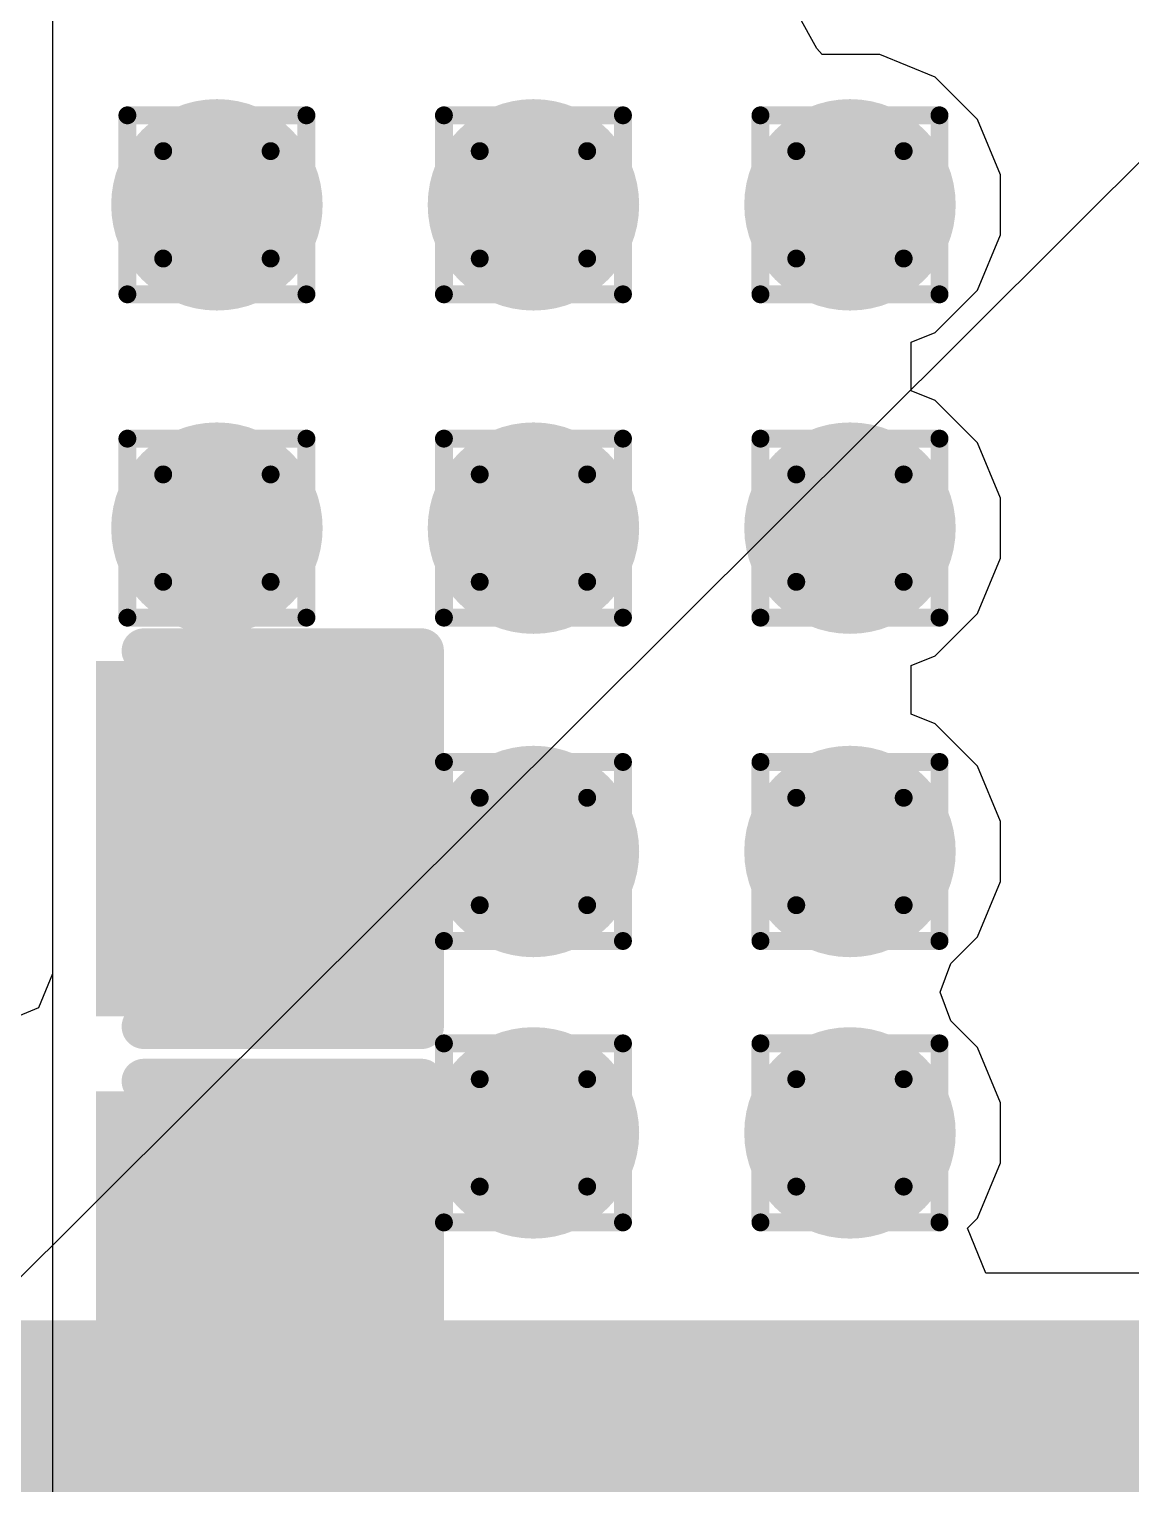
# Model space of a CAD drawing. Header units: inches. Extents: x -22 to 5433, y -13 to 5447.
# Drawn here: x -6.763 to -3.636, y 25.678 to 29.807 of the extents above; entities that cross this region are included whole.
import ezdxf

# ---------------------------------------------------------------- set-up
doc = ezdxf.new("R2010")
doc.units = ezdxf.units.IN
for name, color, linetype in [('Bottom Layer', 5, 'Continuous'), ('Bottom Solder', 6, 'Continuous'), ('Drill Drawing', 1, 'Continuous'), ('Ground', 16, 'Continuous'), ('Power', 76, 'Continuous'), ('Top Layer', 1, 'Continuous'), ('Top Overlay', 2, 'Continuous'), ('Top Paste', 8, 'Continuous'), ('Top Solder', 216, 'Continuous'), ('Via Holes', 16, 'Continuous')]:
    doc.layers.add(name, color=color, linetype=linetype)

msp = doc.modelspace()

# ---------------------------------------------------------------- hatches: boundary and pattern name
at = {"layer": 'Bottom Layer'}
h = msp.add_hatch(color=5, dxfattribs=at)
edge = h.paths.add_edge_path()
edge.add_arc((-6.2297, 29.3082), 0.3, 0, 360)
h = msp.add_hatch(color=5, dxfattribs=at)
edge = h.paths.add_edge_path()
edge.add_arc((-5.3316, 29.3082), 0.3, 0, 360)
h = msp.add_hatch(color=5, dxfattribs=at)
edge = h.paths.add_edge_path()
edge.add_arc((-4.4335, 29.3082), 0.3, 0, 360)
h = msp.add_hatch(color=5, dxfattribs=at)
edge = h.paths.add_edge_path()
edge.add_arc((-6.2297, 28.3907), 0.3, 0, 360)
h = msp.add_hatch(color=5, dxfattribs=at)
edge = h.paths.add_edge_path()
edge.add_arc((-5.3316, 28.3907), 0.3, 0, 360)
h = msp.add_hatch(color=5, dxfattribs=at)
edge = h.paths.add_edge_path()
edge.add_arc((-4.4335, 28.3907), 0.3, 0, 360)
h = msp.add_hatch(color=5, dxfattribs=at)
edge = h.paths.add_edge_path()
edge.add_arc((-5.3316, 27.4731), 0.3, 0, 360)
h = msp.add_hatch(color=5, dxfattribs=at)
edge = h.paths.add_edge_path()
edge.add_arc((-4.4335, 27.4731), 0.3, 0, 360)
h = msp.add_hatch(color=5, dxfattribs=at)
edge = h.paths.add_edge_path()
edge.add_arc((-5.3316, 26.6745), 0.3, 0, 360)
h = msp.add_hatch(color=5, dxfattribs=at)
edge = h.paths.add_edge_path()
edge.add_arc((-4.4335, 26.6745), 0.3, 0, 360)
at = {"layer": 'Ground'}
h = msp.add_hatch(color=16, dxfattribs=at)
edge = h.paths.add_edge_path()
edge.add_arc((-6.2297, 29.3082), 0.3, 0, 360)
h = msp.add_hatch(color=16, dxfattribs=at)
edge = h.paths.add_edge_path()
edge.add_arc((-5.3316, 29.3082), 0.3, 0, 360)
h = msp.add_hatch(color=16, dxfattribs=at)
edge = h.paths.add_edge_path()
edge.add_arc((-4.4335, 29.3082), 0.3, 0, 360)
h = msp.add_hatch(color=16, dxfattribs=at)
edge = h.paths.add_edge_path()
edge.add_arc((-6.2297, 28.3907), 0.3, 0, 360)
h = msp.add_hatch(color=16, dxfattribs=at)
edge = h.paths.add_edge_path()
edge.add_arc((-5.3316, 28.3907), 0.3, 0, 360)
h = msp.add_hatch(color=16, dxfattribs=at)
edge = h.paths.add_edge_path()
edge.add_arc((-4.4335, 28.3907), 0.3, 0, 360)
h = msp.add_hatch(color=16, dxfattribs=at)
edge = h.paths.add_edge_path()
edge.add_arc((-5.3316, 27.4731), 0.3, 0, 360)
h = msp.add_hatch(color=16, dxfattribs=at)
edge = h.paths.add_edge_path()
edge.add_arc((-4.4335, 27.4731), 0.3, 0, 360)
h = msp.add_hatch(color=16, dxfattribs=at)
edge = h.paths.add_edge_path()
edge.add_arc((-5.3316, 26.6745), 0.3, 0, 360)
h = msp.add_hatch(color=16, dxfattribs=at)
edge = h.paths.add_edge_path()
edge.add_arc((-4.4335, 26.6745), 0.3, 0, 360)
at = {"layer": 'Power'}
h = msp.add_hatch(color=76, dxfattribs=at)
edge = h.paths.add_edge_path()
edge.add_arc((-6.2297, 29.3082), 0.3, 0, 360)
h = msp.add_hatch(color=76, dxfattribs=at)
edge = h.paths.add_edge_path()
edge.add_arc((-5.3316, 29.3082), 0.3, 0, 360)
h = msp.add_hatch(color=76, dxfattribs=at)
edge = h.paths.add_edge_path()
edge.add_arc((-4.4335, 29.3082), 0.3, 0, 360)
h = msp.add_hatch(color=76, dxfattribs=at)
edge = h.paths.add_edge_path()
edge.add_arc((-6.2297, 28.3907), 0.3, 0, 360)
h = msp.add_hatch(color=76, dxfattribs=at)
edge = h.paths.add_edge_path()
edge.add_arc((-5.3316, 28.3907), 0.3, 0, 360)
h = msp.add_hatch(color=76, dxfattribs=at)
edge = h.paths.add_edge_path()
edge.add_arc((-4.4335, 28.3907), 0.3, 0, 360)
h = msp.add_hatch(color=76, dxfattribs=at)
edge = h.paths.add_edge_path()
edge.add_arc((-5.3316, 27.4731), 0.3, 0, 360)
h = msp.add_hatch(color=76, dxfattribs=at)
edge = h.paths.add_edge_path()
edge.add_arc((-4.4335, 27.4731), 0.3, 0, 360)
h = msp.add_hatch(color=76, dxfattribs=at)
edge = h.paths.add_edge_path()
edge.add_arc((-5.3316, 26.6745), 0.3, 0, 360)
h = msp.add_hatch(color=76, dxfattribs=at)
edge = h.paths.add_edge_path()
edge.add_arc((-4.4335, 26.6745), 0.3, 0, 360)
at = {"layer": 'Top Layer'}
h = msp.add_hatch(color=1, dxfattribs=at)
edge = h.paths.add_edge_path()
edge.add_arc((-6.2297, 29.3082), 0.3, 0, 360)
h = msp.add_hatch(color=1, dxfattribs=at)
edge = h.paths.add_edge_path()
edge.add_arc((-5.3316, 29.3082), 0.3, 0, 360)
h = msp.add_hatch(color=1, dxfattribs=at)
edge = h.paths.add_edge_path()
edge.add_arc((-4.4335, 29.3082), 0.3, 0, 360)
h = msp.add_hatch(color=1, dxfattribs=at)
edge = h.paths.add_edge_path()
edge.add_arc((-6.2297, 28.3907), 0.3, 0, 360)
h = msp.add_hatch(color=1, dxfattribs=at)
edge = h.paths.add_edge_path()
edge.add_arc((-5.3316, 28.3907), 0.3, 0, 360)
h = msp.add_hatch(color=1, dxfattribs=at)
edge = h.paths.add_edge_path()
edge.add_arc((-4.4335, 28.3907), 0.3, 0, 360)
for points in [[(-6.5127, 27.0649), (-6.5127, 27.9539), (-5.7507, 27.9539), (-5.7507, 27.0649)], [(-6.5127, 25.8435), (-6.5127, 26.7325), (-5.7507, 26.7325), (-5.7507, 25.8435)]]:
    msp.add_hatch(color=1, dxfattribs=at).paths.add_polyline_path(points)
h = msp.add_hatch(color=1, dxfattribs=at)
edge = h.paths.add_edge_path()
edge.add_arc((-5.3316, 27.4731), 0.3, 0, 360)
h = msp.add_hatch(color=1, dxfattribs=at)
edge = h.paths.add_edge_path()
edge.add_arc((-4.4335, 27.4731), 0.3, 0, 360)
h = msp.add_hatch(color=1, dxfattribs=at)
edge = h.paths.add_edge_path()
edge.add_arc((-5.3316, 26.6745), 0.3, 0, 360)
h = msp.add_hatch(color=1, dxfattribs=at)
edge = h.paths.add_edge_path()
edge.add_arc((-4.4335, 26.6745), 0.3, 0, 360)
at = {"layer": 'Top Paste'}
for points in [[(-6.5127, 27.0649), (-6.5127, 27.9539), (-5.7507, 27.9539), (-5.7507, 27.0649)], [(-6.5127, 25.8435), (-6.5127, 26.7325), (-5.7507, 26.7325), (-5.7507, 25.8435)]]:
    msp.add_hatch(color=8, dxfattribs=at).paths.add_polyline_path(points)
at = {"layer": 'Top Solder'}
for points in [[(-6.5727, 27.0049), (-6.5727, 28.0139), (-5.6907, 28.0139), (-5.6907, 27.0049)], [(-6.5727, 25.7835), (-6.5727, 26.7925), (-5.6907, 26.7925), (-5.6907, 25.7835)]]:
    msp.add_hatch(color=216, dxfattribs=at).paths.add_polyline_path(points)
at = {"layer": 'Via Holes'}
h = msp.add_hatch(color=7, dxfattribs=at)
edge = h.paths.add_edge_path()
edge.add_arc((-6.2297, 29.3082), 0.15, 0, 360)
h = msp.add_hatch(color=7, dxfattribs=at)
edge = h.paths.add_edge_path()
edge.add_arc((-5.3316, 29.3082), 0.15, 0, 360)
h = msp.add_hatch(color=7, dxfattribs=at)
edge = h.paths.add_edge_path()
edge.add_arc((-4.4335, 29.3082), 0.15, 0, 360)
h = msp.add_hatch(color=7, dxfattribs=at)
edge = h.paths.add_edge_path()
edge.add_arc((-6.2297, 28.3907), 0.15, 0, 360)
h = msp.add_hatch(color=7, dxfattribs=at)
edge = h.paths.add_edge_path()
edge.add_arc((-5.3316, 28.3907), 0.15, 0, 360)
h = msp.add_hatch(color=7, dxfattribs=at)
edge = h.paths.add_edge_path()
edge.add_arc((-4.4335, 28.3907), 0.15, 0, 360)
h = msp.add_hatch(color=7, dxfattribs=at)
edge = h.paths.add_edge_path()
edge.add_arc((-5.3316, 27.4731), 0.15, 0, 360)
h = msp.add_hatch(color=7, dxfattribs=at)
edge = h.paths.add_edge_path()
edge.add_arc((-4.4335, 27.4731), 0.15, 0, 360)
h = msp.add_hatch(color=7, dxfattribs=at)
edge = h.paths.add_edge_path()
edge.add_arc((-5.3316, 26.6745), 0.15, 0, 360)
h = msp.add_hatch(color=7, dxfattribs=at)
edge = h.paths.add_edge_path()
edge.add_arc((-4.4335, 26.6745), 0.15, 0, 360)

# ---------------------------------------------------------------- linework, layer by layer
at = {"layer": 'Bottom Layer'}
for p, q in [((-6.6951, 27.1272), (-6.6951, 34.2885)), ((-6.7354, 27.03), (-6.6951, 27.1272)), ((-6.8326, 26.9897), (-6.7354, 27.03))]:
    msp.add_line(p, q, dxfattribs=at)
at = {"layer": 'Bottom Solder'}
msp.add_line((-17.861, 15.2294), (5432.8521, 5447.4931), dxfattribs=at)
at = {"layer": 'Drill Drawing'}
for points in [[(-6.4837, 29.5622, 0.0508, 0.0508, 0), (-5.9757, 29.5622, 0.0508, 0.0508, 0)], [(-6.4837, 29.0542, 0.0508, 0.0508, 0), (-6.4837, 29.5622, 0.0508, 0.0508, 0)], [(-5.9757, 29.0542, 0.0508, 0.0508, 0), (-5.9757, 29.5622, 0.0508, 0.0508, 0)], [(-5.5856, 29.5622, 0.0508, 0.0508, 0), (-5.0776, 29.5622, 0.0508, 0.0508, 0)], [(-5.5856, 29.0542, 0.0508, 0.0508, 0), (-5.5856, 29.5622, 0.0508, 0.0508, 0)], [(-5.0776, 29.0542, 0.0508, 0.0508, 0), (-5.0776, 29.5622, 0.0508, 0.0508, 0)], [(-4.6875, 29.5622, 0.0508, 0.0508, 0), (-4.1795, 29.5622, 0.0508, 0.0508, 0)], [(-4.6875, 29.0542, 0.0508, 0.0508, 0), (-4.6875, 29.5622, 0.0508, 0.0508, 0)], [(-4.1795, 29.0542, 0.0508, 0.0508, 0), (-4.1795, 29.5622, 0.0508, 0.0508, 0)], [(-6.3821, 29.4606, 0.0508, 0.0508, 0), (-6.0773, 29.4606, 0.0508, 0.0508, 0)], [(-6.3821, 29.1558, 0.0508, 0.0508, 0), (-6.3821, 29.4606, 0.0508, 0.0508, 0)], [(-6.0773, 29.1558, 0.0508, 0.0508, 0), (-6.0773, 29.4606, 0.0508, 0.0508, 0)], [(-5.484, 29.4606, 0.0508, 0.0508, 0), (-5.1792, 29.4606, 0.0508, 0.0508, 0)], [(-5.484, 29.1558, 0.0508, 0.0508, 0), (-5.484, 29.4606, 0.0508, 0.0508, 0)], [(-5.1792, 29.1558, 0.0508, 0.0508, 0), (-5.1792, 29.4606, 0.0508, 0.0508, 0)], [(-4.5859, 29.4606, 0.0508, 0.0508, 0), (-4.2811, 29.4606, 0.0508, 0.0508, 0)], [(-4.5859, 29.1558, 0.0508, 0.0508, 0), (-4.5859, 29.4606, 0.0508, 0.0508, 0)], [(-4.2811, 29.1558, 0.0508, 0.0508, 0), (-4.2811, 29.4606, 0.0508, 0.0508, 0)], [(-6.3821, 29.1558, 0.0508, 0.0508, 0), (-6.0773, 29.1558, 0.0508, 0.0508, 0)], [(-5.484, 29.1558, 0.0508, 0.0508, 0), (-5.1792, 29.1558, 0.0508, 0.0508, 0)], [(-4.5859, 29.1558, 0.0508, 0.0508, 0), (-4.2811, 29.1558, 0.0508, 0.0508, 0)], [(-6.4837, 29.0542, 0.0508, 0.0508, 0), (-5.9757, 29.0542, 0.0508, 0.0508, 0)], [(-5.5856, 29.0542, 0.0508, 0.0508, 0), (-5.0776, 29.0542, 0.0508, 0.0508, 0)], [(-4.6875, 29.0542, 0.0508, 0.0508, 0), (-4.1795, 29.0542, 0.0508, 0.0508, 0)], [(-6.4837, 28.6447, 0.0508, 0.0508, 0), (-5.9757, 28.6447, 0.0508, 0.0508, 0)], [(-6.4837, 28.1367, 0.0508, 0.0508, 0), (-6.4837, 28.6447, 0.0508, 0.0508, 0)], [(-5.9757, 28.1367, 0.0508, 0.0508, 0), (-5.9757, 28.6447, 0.0508, 0.0508, 0)], [(-5.5856, 28.6447, 0.0508, 0.0508, 0), (-5.0776, 28.6447, 0.0508, 0.0508, 0)], [(-5.5856, 28.1367, 0.0508, 0.0508, 0), (-5.5856, 28.6447, 0.0508, 0.0508, 0)], [(-5.0776, 28.1367, 0.0508, 0.0508, 0), (-5.0776, 28.6447, 0.0508, 0.0508, 0)], [(-4.6875, 28.6447, 0.0508, 0.0508, 0), (-4.1795, 28.6447, 0.0508, 0.0508, 0)], [(-4.6875, 28.1367, 0.0508, 0.0508, 0), (-4.6875, 28.6447, 0.0508, 0.0508, 0)], [(-4.1795, 28.1367, 0.0508, 0.0508, 0), (-4.1795, 28.6447, 0.0508, 0.0508, 0)], [(-6.3821, 28.5431, 0.0508, 0.0508, 0), (-6.0773, 28.5431, 0.0508, 0.0508, 0)], [(-6.3821, 28.2383, 0.0508, 0.0508, 0), (-6.3821, 28.5431, 0.0508, 0.0508, 0)], [(-6.0773, 28.2383, 0.0508, 0.0508, 0), (-6.0773, 28.5431, 0.0508, 0.0508, 0)], [(-5.484, 28.5431, 0.0508, 0.0508, 0), (-5.1792, 28.5431, 0.0508, 0.0508, 0)], [(-5.484, 28.2383, 0.0508, 0.0508, 0), (-5.484, 28.5431, 0.0508, 0.0508, 0)], [(-5.1792, 28.2383, 0.0508, 0.0508, 0), (-5.1792, 28.5431, 0.0508, 0.0508, 0)], [(-4.5859, 28.5431, 0.0508, 0.0508, 0), (-4.2811, 28.5431, 0.0508, 0.0508, 0)], [(-4.5859, 28.2383, 0.0508, 0.0508, 0), (-4.5859, 28.5431, 0.0508, 0.0508, 0)], [(-4.2811, 28.2383, 0.0508, 0.0508, 0), (-4.2811, 28.5431, 0.0508, 0.0508, 0)], [(-6.3821, 28.2383, 0.0508, 0.0508, 0), (-6.0773, 28.2383, 0.0508, 0.0508, 0)], [(-5.484, 28.2383, 0.0508, 0.0508, 0), (-5.1792, 28.2383, 0.0508, 0.0508, 0)], [(-4.5859, 28.2383, 0.0508, 0.0508, 0), (-4.2811, 28.2383, 0.0508, 0.0508, 0)], [(-6.4837, 28.1367, 0.0508, 0.0508, 0), (-5.9757, 28.1367, 0.0508, 0.0508, 0)], [(-5.5856, 28.1367, 0.0508, 0.0508, 0), (-5.0776, 28.1367, 0.0508, 0.0508, 0)], [(-4.6875, 28.1367, 0.0508, 0.0508, 0), (-4.1795, 28.1367, 0.0508, 0.0508, 0)], [(-5.5856, 27.7271, 0.0508, 0.0508, 0), (-5.0776, 27.7271, 0.0508, 0.0508, 0)], [(-5.5856, 27.2191, 0.0508, 0.0508, 0), (-5.5856, 27.7271, 0.0508, 0.0508, 0)], [(-5.0776, 27.2191, 0.0508, 0.0508, 0), (-5.0776, 27.7271, 0.0508, 0.0508, 0)], [(-4.6875, 27.7271, 0.0508, 0.0508, 0), (-4.1795, 27.7271, 0.0508, 0.0508, 0)], [(-4.6875, 27.2191, 0.0508, 0.0508, 0), (-4.6875, 27.7271, 0.0508, 0.0508, 0)], [(-4.1795, 27.2191, 0.0508, 0.0508, 0), (-4.1795, 27.7271, 0.0508, 0.0508, 0)], [(-5.484, 27.6255, 0.0508, 0.0508, 0), (-5.1792, 27.6255, 0.0508, 0.0508, 0)], [(-5.484, 27.3207, 0.0508, 0.0508, 0), (-5.484, 27.6255, 0.0508, 0.0508, 0)], [(-5.1792, 27.3207, 0.0508, 0.0508, 0), (-5.1792, 27.6255, 0.0508, 0.0508, 0)], [(-4.5859, 27.6255, 0.0508, 0.0508, 0), (-4.2811, 27.6255, 0.0508, 0.0508, 0)], [(-4.5859, 27.3207, 0.0508, 0.0508, 0), (-4.5859, 27.6255, 0.0508, 0.0508, 0)], [(-4.2811, 27.3207, 0.0508, 0.0508, 0), (-4.2811, 27.6255, 0.0508, 0.0508, 0)], [(-5.484, 27.3207, 0.0508, 0.0508, 0), (-5.1792, 27.3207, 0.0508, 0.0508, 0)], [(-4.5859, 27.3207, 0.0508, 0.0508, 0), (-4.2811, 27.3207, 0.0508, 0.0508, 0)], [(-5.5856, 27.2191, 0.0508, 0.0508, 0), (-5.0776, 27.2191, 0.0508, 0.0508, 0)], [(-4.6875, 27.2191, 0.0508, 0.0508, 0), (-4.1795, 27.2191, 0.0508, 0.0508, 0)], [(-5.5856, 26.9285, 0.0508, 0.0508, 0), (-5.0776, 26.9285, 0.0508, 0.0508, 0)], [(-5.5856, 26.4205, 0.0508, 0.0508, 0), (-5.5856, 26.9285, 0.0508, 0.0508, 0)], [(-5.0776, 26.4205, 0.0508, 0.0508, 0), (-5.0776, 26.9285, 0.0508, 0.0508, 0)], [(-4.6875, 26.9285, 0.0508, 0.0508, 0), (-4.1795, 26.9285, 0.0508, 0.0508, 0)], [(-4.6875, 26.4205, 0.0508, 0.0508, 0), (-4.6875, 26.9285, 0.0508, 0.0508, 0)], [(-4.1795, 26.4205, 0.0508, 0.0508, 0), (-4.1795, 26.9285, 0.0508, 0.0508, 0)], [(-5.484, 26.8269, 0.0508, 0.0508, 0), (-5.1792, 26.8269, 0.0508, 0.0508, 0)], [(-5.484, 26.5221, 0.0508, 0.0508, 0), (-5.484, 26.8269, 0.0508, 0.0508, 0)], [(-5.1792, 26.5221, 0.0508, 0.0508, 0), (-5.1792, 26.8269, 0.0508, 0.0508, 0)], [(-4.5859, 26.8269, 0.0508, 0.0508, 0), (-4.2811, 26.8269, 0.0508, 0.0508, 0)], [(-4.5859, 26.5221, 0.0508, 0.0508, 0), (-4.5859, 26.8269, 0.0508, 0.0508, 0)], [(-4.2811, 26.5221, 0.0508, 0.0508, 0), (-4.2811, 26.8269, 0.0508, 0.0508, 0)], [(-5.484, 26.5221, 0.0508, 0.0508, 0), (-5.1792, 26.5221, 0.0508, 0.0508, 0)], [(-4.5859, 26.5221, 0.0508, 0.0508, 0), (-4.2811, 26.5221, 0.0508, 0.0508, 0)], [(-5.5856, 26.4205, 0.0508, 0.0508, 0), (-5.0776, 26.4205, 0.0508, 0.0508, 0)], [(-4.6875, 26.4205, 0.0508, 0.0508, 0), (-4.1795, 26.4205, 0.0508, 0.0508, 0)]]:
    msp.add_lwpolyline(points, format="xyseb", dxfattribs=at)
for points in [[(-6.4964, 29.5622, 0.0254, 0.0254, 1), (-6.471, 29.5622, 0.0254, 0.0254, 1)], [(-6.4964, 29.5622, 0.0254, 0.0254, 1), (-6.471, 29.5622, 0.0254, 0.0254, 1)], [(-5.9884, 29.5622, 0.0254, 0.0254, 1), (-5.963, 29.5622, 0.0254, 0.0254, 1)], [(-5.9884, 29.5622, 0.0254, 0.0254, 1), (-5.963, 29.5622, 0.0254, 0.0254, 1)], [(-5.5983, 29.5622, 0.0254, 0.0254, 1), (-5.5729, 29.5622, 0.0254, 0.0254, 1)], [(-5.5983, 29.5622, 0.0254, 0.0254, 1), (-5.5729, 29.5622, 0.0254, 0.0254, 1)], [(-5.0903, 29.5622, 0.0254, 0.0254, 1), (-5.0649, 29.5622, 0.0254, 0.0254, 1)], [(-5.0903, 29.5622, 0.0254, 0.0254, 1), (-5.0649, 29.5622, 0.0254, 0.0254, 1)], [(-4.7002, 29.5622, 0.0254, 0.0254, 1), (-4.6748, 29.5622, 0.0254, 0.0254, 1)], [(-4.7002, 29.5622, 0.0254, 0.0254, 1), (-4.6748, 29.5622, 0.0254, 0.0254, 1)], [(-4.1922, 29.5622, 0.0254, 0.0254, 1), (-4.1668, 29.5622, 0.0254, 0.0254, 1)], [(-4.1922, 29.5622, 0.0254, 0.0254, 1), (-4.1668, 29.5622, 0.0254, 0.0254, 1)], [(-6.3948, 29.4606, 0.0254, 0.0254, 1), (-6.3694, 29.4606, 0.0254, 0.0254, 1)], [(-6.3948, 29.4606, 0.0254, 0.0254, 1), (-6.3694, 29.4606, 0.0254, 0.0254, 1)], [(-6.09, 29.4606, 0.0254, 0.0254, 1), (-6.0646, 29.4606, 0.0254, 0.0254, 1)], [(-6.09, 29.4606, 0.0254, 0.0254, 1), (-6.0646, 29.4606, 0.0254, 0.0254, 1)], [(-5.4967, 29.4606, 0.0254, 0.0254, 1), (-5.4713, 29.4606, 0.0254, 0.0254, 1)], [(-5.4967, 29.4606, 0.0254, 0.0254, 1), (-5.4713, 29.4606, 0.0254, 0.0254, 1)], [(-5.1919, 29.4606, 0.0254, 0.0254, 1), (-5.1665, 29.4606, 0.0254, 0.0254, 1)], [(-5.1919, 29.4606, 0.0254, 0.0254, 1), (-5.1665, 29.4606, 0.0254, 0.0254, 1)], [(-4.5986, 29.4606, 0.0254, 0.0254, 1), (-4.5732, 29.4606, 0.0254, 0.0254, 1)], [(-4.5986, 29.4606, 0.0254, 0.0254, 1), (-4.5732, 29.4606, 0.0254, 0.0254, 1)], [(-4.2938, 29.4606, 0.0254, 0.0254, 1), (-4.2684, 29.4606, 0.0254, 0.0254, 1)], [(-4.2938, 29.4606, 0.0254, 0.0254, 1), (-4.2684, 29.4606, 0.0254, 0.0254, 1)], [(-6.3948, 29.1558, 0.0254, 0.0254, 1), (-6.3694, 29.1558, 0.0254, 0.0254, 1)], [(-6.3948, 29.1558, 0.0254, 0.0254, 1), (-6.3694, 29.1558, 0.0254, 0.0254, 1)], [(-6.09, 29.1558, 0.0254, 0.0254, 1), (-6.0646, 29.1558, 0.0254, 0.0254, 1)], [(-6.09, 29.1558, 0.0254, 0.0254, 1), (-6.0646, 29.1558, 0.0254, 0.0254, 1)], [(-5.4967, 29.1558, 0.0254, 0.0254, 1), (-5.4713, 29.1558, 0.0254, 0.0254, 1)], [(-5.4967, 29.1558, 0.0254, 0.0254, 1), (-5.4713, 29.1558, 0.0254, 0.0254, 1)], [(-5.1919, 29.1558, 0.0254, 0.0254, 1), (-5.1665, 29.1558, 0.0254, 0.0254, 1)], [(-5.1919, 29.1558, 0.0254, 0.0254, 1), (-5.1665, 29.1558, 0.0254, 0.0254, 1)], [(-4.5986, 29.1558, 0.0254, 0.0254, 1), (-4.5732, 29.1558, 0.0254, 0.0254, 1)], [(-4.5986, 29.1558, 0.0254, 0.0254, 1), (-4.5732, 29.1558, 0.0254, 0.0254, 1)], [(-4.2938, 29.1558, 0.0254, 0.0254, 1), (-4.2684, 29.1558, 0.0254, 0.0254, 1)], [(-4.2938, 29.1558, 0.0254, 0.0254, 1), (-4.2684, 29.1558, 0.0254, 0.0254, 1)], [(-6.4964, 29.0542, 0.0254, 0.0254, 1), (-6.471, 29.0542, 0.0254, 0.0254, 1)], [(-6.4964, 29.0542, 0.0254, 0.0254, 1), (-6.471, 29.0542, 0.0254, 0.0254, 1)], [(-5.9884, 29.0542, 0.0254, 0.0254, 1), (-5.963, 29.0542, 0.0254, 0.0254, 1)], [(-5.9884, 29.0542, 0.0254, 0.0254, 1), (-5.963, 29.0542, 0.0254, 0.0254, 1)], [(-5.5983, 29.0542, 0.0254, 0.0254, 1), (-5.5729, 29.0542, 0.0254, 0.0254, 1)], [(-5.5983, 29.0542, 0.0254, 0.0254, 1), (-5.5729, 29.0542, 0.0254, 0.0254, 1)], [(-5.0903, 29.0542, 0.0254, 0.0254, 1), (-5.0649, 29.0542, 0.0254, 0.0254, 1)], [(-5.0903, 29.0542, 0.0254, 0.0254, 1), (-5.0649, 29.0542, 0.0254, 0.0254, 1)], [(-4.7002, 29.0542, 0.0254, 0.0254, 1), (-4.6748, 29.0542, 0.0254, 0.0254, 1)], [(-4.7002, 29.0542, 0.0254, 0.0254, 1), (-4.6748, 29.0542, 0.0254, 0.0254, 1)], [(-4.1922, 29.0542, 0.0254, 0.0254, 1), (-4.1668, 29.0542, 0.0254, 0.0254, 1)], [(-4.1922, 29.0542, 0.0254, 0.0254, 1), (-4.1668, 29.0542, 0.0254, 0.0254, 1)], [(-6.4964, 28.6447, 0.0254, 0.0254, 1), (-6.471, 28.6447, 0.0254, 0.0254, 1)], [(-6.4964, 28.6447, 0.0254, 0.0254, 1), (-6.471, 28.6447, 0.0254, 0.0254, 1)], [(-5.9884, 28.6447, 0.0254, 0.0254, 1), (-5.963, 28.6447, 0.0254, 0.0254, 1)], [(-5.9884, 28.6447, 0.0254, 0.0254, 1), (-5.963, 28.6447, 0.0254, 0.0254, 1)], [(-5.5983, 28.6447, 0.0254, 0.0254, 1), (-5.5729, 28.6447, 0.0254, 0.0254, 1)], [(-5.5983, 28.6447, 0.0254, 0.0254, 1), (-5.5729, 28.6447, 0.0254, 0.0254, 1)], [(-5.0903, 28.6447, 0.0254, 0.0254, 1), (-5.0649, 28.6447, 0.0254, 0.0254, 1)], [(-5.0903, 28.6447, 0.0254, 0.0254, 1), (-5.0649, 28.6447, 0.0254, 0.0254, 1)], [(-4.7002, 28.6447, 0.0254, 0.0254, 1), (-4.6748, 28.6447, 0.0254, 0.0254, 1)], [(-4.7002, 28.6447, 0.0254, 0.0254, 1), (-4.6748, 28.6447, 0.0254, 0.0254, 1)], [(-4.1922, 28.6447, 0.0254, 0.0254, 1), (-4.1668, 28.6447, 0.0254, 0.0254, 1)], [(-4.1922, 28.6447, 0.0254, 0.0254, 1), (-4.1668, 28.6447, 0.0254, 0.0254, 1)], [(-6.3948, 28.5431, 0.0254, 0.0254, 1), (-6.3694, 28.5431, 0.0254, 0.0254, 1)], [(-6.3948, 28.5431, 0.0254, 0.0254, 1), (-6.3694, 28.5431, 0.0254, 0.0254, 1)], [(-6.09, 28.5431, 0.0254, 0.0254, 1), (-6.0646, 28.5431, 0.0254, 0.0254, 1)], [(-6.09, 28.5431, 0.0254, 0.0254, 1), (-6.0646, 28.5431, 0.0254, 0.0254, 1)], [(-5.4967, 28.5431, 0.0254, 0.0254, 1), (-5.4713, 28.5431, 0.0254, 0.0254, 1)], [(-5.4967, 28.5431, 0.0254, 0.0254, 1), (-5.4713, 28.5431, 0.0254, 0.0254, 1)], [(-5.1919, 28.5431, 0.0254, 0.0254, 1), (-5.1665, 28.5431, 0.0254, 0.0254, 1)], [(-5.1919, 28.5431, 0.0254, 0.0254, 1), (-5.1665, 28.5431, 0.0254, 0.0254, 1)], [(-4.5986, 28.5431, 0.0254, 0.0254, 1), (-4.5732, 28.5431, 0.0254, 0.0254, 1)], [(-4.5986, 28.5431, 0.0254, 0.0254, 1), (-4.5732, 28.5431, 0.0254, 0.0254, 1)], [(-4.2938, 28.5431, 0.0254, 0.0254, 1), (-4.2684, 28.5431, 0.0254, 0.0254, 1)], [(-4.2938, 28.5431, 0.0254, 0.0254, 1), (-4.2684, 28.5431, 0.0254, 0.0254, 1)], [(-6.3948, 28.2383, 0.0254, 0.0254, 1), (-6.3694, 28.2383, 0.0254, 0.0254, 1)], [(-6.3948, 28.2383, 0.0254, 0.0254, 1), (-6.3694, 28.2383, 0.0254, 0.0254, 1)], [(-6.09, 28.2383, 0.0254, 0.0254, 1), (-6.0646, 28.2383, 0.0254, 0.0254, 1)], [(-6.09, 28.2383, 0.0254, 0.0254, 1), (-6.0646, 28.2383, 0.0254, 0.0254, 1)], [(-5.4967, 28.2383, 0.0254, 0.0254, 1), (-5.4713, 28.2383, 0.0254, 0.0254, 1)], [(-5.4967, 28.2383, 0.0254, 0.0254, 1), (-5.4713, 28.2383, 0.0254, 0.0254, 1)], [(-5.1919, 28.2383, 0.0254, 0.0254, 1), (-5.1665, 28.2383, 0.0254, 0.0254, 1)], [(-5.1919, 28.2383, 0.0254, 0.0254, 1), (-5.1665, 28.2383, 0.0254, 0.0254, 1)], [(-4.5986, 28.2383, 0.0254, 0.0254, 1), (-4.5732, 28.2383, 0.0254, 0.0254, 1)], [(-4.5986, 28.2383, 0.0254, 0.0254, 1), (-4.5732, 28.2383, 0.0254, 0.0254, 1)], [(-4.2938, 28.2383, 0.0254, 0.0254, 1), (-4.2684, 28.2383, 0.0254, 0.0254, 1)], [(-4.2938, 28.2383, 0.0254, 0.0254, 1), (-4.2684, 28.2383, 0.0254, 0.0254, 1)], [(-6.4964, 28.1367, 0.0254, 0.0254, 1), (-6.471, 28.1367, 0.0254, 0.0254, 1)], [(-6.4964, 28.1367, 0.0254, 0.0254, 1), (-6.471, 28.1367, 0.0254, 0.0254, 1)], [(-5.9884, 28.1367, 0.0254, 0.0254, 1), (-5.963, 28.1367, 0.0254, 0.0254, 1)], [(-5.9884, 28.1367, 0.0254, 0.0254, 1), (-5.963, 28.1367, 0.0254, 0.0254, 1)], [(-5.5983, 28.1367, 0.0254, 0.0254, 1), (-5.5729, 28.1367, 0.0254, 0.0254, 1)], [(-5.5983, 28.1367, 0.0254, 0.0254, 1), (-5.5729, 28.1367, 0.0254, 0.0254, 1)], [(-5.0903, 28.1367, 0.0254, 0.0254, 1), (-5.0649, 28.1367, 0.0254, 0.0254, 1)], [(-5.0903, 28.1367, 0.0254, 0.0254, 1), (-5.0649, 28.1367, 0.0254, 0.0254, 1)], [(-4.7002, 28.1367, 0.0254, 0.0254, 1), (-4.6748, 28.1367, 0.0254, 0.0254, 1)], [(-4.7002, 28.1367, 0.0254, 0.0254, 1), (-4.6748, 28.1367, 0.0254, 0.0254, 1)], [(-4.1922, 28.1367, 0.0254, 0.0254, 1), (-4.1668, 28.1367, 0.0254, 0.0254, 1)], [(-4.1922, 28.1367, 0.0254, 0.0254, 1), (-4.1668, 28.1367, 0.0254, 0.0254, 1)], [(-5.5983, 27.7271, 0.0254, 0.0254, 1), (-5.5729, 27.7271, 0.0254, 0.0254, 1)], [(-5.5983, 27.7271, 0.0254, 0.0254, 1), (-5.5729, 27.7271, 0.0254, 0.0254, 1)], [(-5.0903, 27.7271, 0.0254, 0.0254, 1), (-5.0649, 27.7271, 0.0254, 0.0254, 1)], [(-5.0903, 27.7271, 0.0254, 0.0254, 1), (-5.0649, 27.7271, 0.0254, 0.0254, 1)], [(-4.7002, 27.7271, 0.0254, 0.0254, 1), (-4.6748, 27.7271, 0.0254, 0.0254, 1)], [(-4.7002, 27.7271, 0.0254, 0.0254, 1), (-4.6748, 27.7271, 0.0254, 0.0254, 1)], [(-4.1922, 27.7271, 0.0254, 0.0254, 1), (-4.1668, 27.7271, 0.0254, 0.0254, 1)], [(-4.1922, 27.7271, 0.0254, 0.0254, 1), (-4.1668, 27.7271, 0.0254, 0.0254, 1)], [(-5.4967, 27.6255, 0.0254, 0.0254, 1), (-5.4713, 27.6255, 0.0254, 0.0254, 1)], [(-5.4967, 27.6255, 0.0254, 0.0254, 1), (-5.4713, 27.6255, 0.0254, 0.0254, 1)], [(-5.1919, 27.6255, 0.0254, 0.0254, 1), (-5.1665, 27.6255, 0.0254, 0.0254, 1)], [(-5.1919, 27.6255, 0.0254, 0.0254, 1), (-5.1665, 27.6255, 0.0254, 0.0254, 1)], [(-4.5986, 27.6255, 0.0254, 0.0254, 1), (-4.5732, 27.6255, 0.0254, 0.0254, 1)], [(-4.5986, 27.6255, 0.0254, 0.0254, 1), (-4.5732, 27.6255, 0.0254, 0.0254, 1)], [(-4.2938, 27.6255, 0.0254, 0.0254, 1), (-4.2684, 27.6255, 0.0254, 0.0254, 1)], [(-4.2938, 27.6255, 0.0254, 0.0254, 1), (-4.2684, 27.6255, 0.0254, 0.0254, 1)], [(-5.4967, 27.3207, 0.0254, 0.0254, 1), (-5.4713, 27.3207, 0.0254, 0.0254, 1)], [(-5.4967, 27.3207, 0.0254, 0.0254, 1), (-5.4713, 27.3207, 0.0254, 0.0254, 1)], [(-5.1919, 27.3207, 0.0254, 0.0254, 1), (-5.1665, 27.3207, 0.0254, 0.0254, 1)], [(-5.1919, 27.3207, 0.0254, 0.0254, 1), (-5.1665, 27.3207, 0.0254, 0.0254, 1)], [(-4.5986, 27.3207, 0.0254, 0.0254, 1), (-4.5732, 27.3207, 0.0254, 0.0254, 1)], [(-4.5986, 27.3207, 0.0254, 0.0254, 1), (-4.5732, 27.3207, 0.0254, 0.0254, 1)], [(-4.2938, 27.3207, 0.0254, 0.0254, 1), (-4.2684, 27.3207, 0.0254, 0.0254, 1)], [(-4.2938, 27.3207, 0.0254, 0.0254, 1), (-4.2684, 27.3207, 0.0254, 0.0254, 1)], [(-5.5983, 27.2191, 0.0254, 0.0254, 1), (-5.5729, 27.2191, 0.0254, 0.0254, 1)], [(-5.5983, 27.2191, 0.0254, 0.0254, 1), (-5.5729, 27.2191, 0.0254, 0.0254, 1)], [(-5.0903, 27.2191, 0.0254, 0.0254, 1), (-5.0649, 27.2191, 0.0254, 0.0254, 1)], [(-5.0903, 27.2191, 0.0254, 0.0254, 1), (-5.0649, 27.2191, 0.0254, 0.0254, 1)], [(-4.7002, 27.2191, 0.0254, 0.0254, 1), (-4.6748, 27.2191, 0.0254, 0.0254, 1)], [(-4.7002, 27.2191, 0.0254, 0.0254, 1), (-4.6748, 27.2191, 0.0254, 0.0254, 1)], [(-4.1922, 27.2191, 0.0254, 0.0254, 1), (-4.1668, 27.2191, 0.0254, 0.0254, 1)], [(-4.1922, 27.2191, 0.0254, 0.0254, 1), (-4.1668, 27.2191, 0.0254, 0.0254, 1)], [(-5.5983, 26.9285, 0.0254, 0.0254, 1), (-5.5729, 26.9285, 0.0254, 0.0254, 1)], [(-5.5983, 26.9285, 0.0254, 0.0254, 1), (-5.5729, 26.9285, 0.0254, 0.0254, 1)], [(-5.0903, 26.9285, 0.0254, 0.0254, 1), (-5.0649, 26.9285, 0.0254, 0.0254, 1)], [(-5.0903, 26.9285, 0.0254, 0.0254, 1), (-5.0649, 26.9285, 0.0254, 0.0254, 1)], [(-4.7002, 26.9285, 0.0254, 0.0254, 1), (-4.6748, 26.9285, 0.0254, 0.0254, 1)], [(-4.7002, 26.9285, 0.0254, 0.0254, 1), (-4.6748, 26.9285, 0.0254, 0.0254, 1)], [(-4.1922, 26.9285, 0.0254, 0.0254, 1), (-4.1668, 26.9285, 0.0254, 0.0254, 1)], [(-4.1922, 26.9285, 0.0254, 0.0254, 1), (-4.1668, 26.9285, 0.0254, 0.0254, 1)], [(-5.4967, 26.8269, 0.0254, 0.0254, 1), (-5.4713, 26.8269, 0.0254, 0.0254, 1)], [(-5.4967, 26.8269, 0.0254, 0.0254, 1), (-5.4713, 26.8269, 0.0254, 0.0254, 1)], [(-5.1919, 26.8269, 0.0254, 0.0254, 1), (-5.1665, 26.8269, 0.0254, 0.0254, 1)], [(-5.1919, 26.8269, 0.0254, 0.0254, 1), (-5.1665, 26.8269, 0.0254, 0.0254, 1)], [(-4.5986, 26.8269, 0.0254, 0.0254, 1), (-4.5732, 26.8269, 0.0254, 0.0254, 1)], [(-4.5986, 26.8269, 0.0254, 0.0254, 1), (-4.5732, 26.8269, 0.0254, 0.0254, 1)], [(-4.2938, 26.8269, 0.0254, 0.0254, 1), (-4.2684, 26.8269, 0.0254, 0.0254, 1)], [(-4.2938, 26.8269, 0.0254, 0.0254, 1), (-4.2684, 26.8269, 0.0254, 0.0254, 1)], [(-5.4967, 26.5221, 0.0254, 0.0254, 1), (-5.4713, 26.5221, 0.0254, 0.0254, 1)], [(-5.4967, 26.5221, 0.0254, 0.0254, 1), (-5.4713, 26.5221, 0.0254, 0.0254, 1)], [(-5.1919, 26.5221, 0.0254, 0.0254, 1), (-5.1665, 26.5221, 0.0254, 0.0254, 1)], [(-5.1919, 26.5221, 0.0254, 0.0254, 1), (-5.1665, 26.5221, 0.0254, 0.0254, 1)], [(-4.5986, 26.5221, 0.0254, 0.0254, 1), (-4.5732, 26.5221, 0.0254, 0.0254, 1)], [(-4.5986, 26.5221, 0.0254, 0.0254, 1), (-4.5732, 26.5221, 0.0254, 0.0254, 1)], [(-4.2938, 26.5221, 0.0254, 0.0254, 1), (-4.2684, 26.5221, 0.0254, 0.0254, 1)], [(-4.2938, 26.5221, 0.0254, 0.0254, 1), (-4.2684, 26.5221, 0.0254, 0.0254, 1)], [(-5.5983, 26.4205, 0.0254, 0.0254, 1), (-5.5729, 26.4205, 0.0254, 0.0254, 1)], [(-5.5983, 26.4205, 0.0254, 0.0254, 1), (-5.5729, 26.4205, 0.0254, 0.0254, 1)], [(-5.0903, 26.4205, 0.0254, 0.0254, 1), (-5.0649, 26.4205, 0.0254, 0.0254, 1)], [(-5.0903, 26.4205, 0.0254, 0.0254, 1), (-5.0649, 26.4205, 0.0254, 0.0254, 1)], [(-4.7002, 26.4205, 0.0254, 0.0254, 1), (-4.6748, 26.4205, 0.0254, 0.0254, 1)], [(-4.7002, 26.4205, 0.0254, 0.0254, 1), (-4.6748, 26.4205, 0.0254, 0.0254, 1)], [(-4.1922, 26.4205, 0.0254, 0.0254, 1), (-4.1668, 26.4205, 0.0254, 0.0254, 1)], [(-4.1922, 26.4205, 0.0254, 0.0254, 1), (-4.1668, 26.4205, 0.0254, 0.0254, 1)]]:
    msp.add_lwpolyline(points, format="xyseb", close=True, dxfattribs=at)
at = {"layer": 'Power'}
for p, q in [((-4.5277, 29.752), (-4.5801, 29.8472)), ((-4.5124, 29.7352), (-4.5277, 29.752)), ((-4.3486, 29.7352), (-4.5124, 29.7352)), ((-4.1917, 29.6702), (-4.3486, 29.7352)), ((-4.0715, 29.5501), (-4.1917, 29.6702)), ((-4.0065, 29.3932), (-4.0715, 29.5501)), ((-4.0065, 29.2233), (-4.0065, 29.3932)), ((-4.0715, 29.0664), (-4.0065, 29.2233)), ((-4.1917, 28.9463), (-4.0715, 29.0664)), ((-4.2594, 28.9182), (-4.1917, 28.9463)), ((-4.2594, 28.7807), (-4.2594, 28.9182)), ((-4.1917, 28.7527), (-4.2594, 28.7807)), ((-4.0715, 28.6326), (-4.1917, 28.7527)), ((-4.0065, 28.4756), (-4.0715, 28.6326)), ((-4.0065, 28.3057), (-4.0065, 28.4756)), ((-4.0715, 28.1488), (-4.0065, 28.3057)), ((-4.1917, 28.0287), (-4.0715, 28.1488)), ((-4.2594, 28.0006), (-4.1917, 28.0287)), ((-4.2594, 27.8632), (-4.2594, 28.0006)), ((-4.1917, 27.8351), (-4.2594, 27.8632)), ((-4.0715, 27.715), (-4.1917, 27.8351)), ((-4.0065, 27.5581), (-4.0715, 27.715)), ((-4.0065, 27.3882), (-4.0065, 27.5581)), ((-4.0715, 27.2312), (-4.0065, 27.3882)), ((-4.1472, 27.1556), (-4.0715, 27.2312)), ((-4.1777, 27.0738), (-4.1472, 27.1556)), ((-4.1472, 26.9921), (-4.1777, 27.0738)), ((-4.0715, 26.9164), (-4.1472, 26.9921)), ((-4.0065, 26.7595), (-4.0715, 26.9164)), ((-4.0065, 26.5896), (-4.0065, 26.7595)), ((-4.0715, 26.4327), (-4.0065, 26.5896)), ((-4.1005, 26.4037), (-4.0715, 26.4327)), ((-4.0479, 26.2767), (-4.1005, 26.4037)), ((-2.5687, 26.2767), (-4.0479, 26.2767))]:
    msp.add_line(p, q, dxfattribs=at)
msp.add_lwpolyline([(-7.6936, 25.8882, 0.508, 0.508, 0), (15.7489, 25.8882, 0.508, 0.508, 0)], format="xyseb", dxfattribs=at)
at = {"layer": 'Top Layer'}
msp.add_line((-6.6951, 24.6571), (-6.6951, 34.2885), dxfattribs=at)
at = {"layer": 'Top Overlay'}
for points in [[(-6.4365, 28.0428, 0.127, 0.127, 0), (-5.6491, 28.0428, 0.127, 0.127, 0)], [(-5.6491, 26.976, 0.127, 0.127, 0), (-5.6491, 28.0428, 0.127, 0.127, 0)], [(-6.4365, 26.976, 0.127, 0.127, 0), (-5.6491, 26.976, 0.127, 0.127, 0)], [(-6.4365, 26.8214, 0.127, 0.127, 0), (-5.6491, 26.8214, 0.127, 0.127, 0)], [(-5.6491, 25.7546, 0.127, 0.127, 0), (-5.6491, 26.8214, 0.127, 0.127, 0)], [(-6.4365, 25.7546, 0.127, 0.127, 0), (-5.6491, 25.7546, 0.127, 0.127, 0)]]:
    msp.add_lwpolyline(points, format="xyseb", dxfattribs=at)
for points in [[(-6.4683, 28.0428, 0.0635, 0.0635, 1), (-6.4048, 28.0428, 0.0635, 0.0635, 1)], [(-5.6809, 28.0428, 0.0635, 0.0635, 1), (-5.6174, 28.0428, 0.0635, 0.0635, 1)], [(-5.6809, 28.0428, 0.0635, 0.0635, 1), (-5.6174, 28.0428, 0.0635, 0.0635, 1)], [(-6.4683, 26.976, 0.0635, 0.0635, 1), (-6.4048, 26.976, 0.0635, 0.0635, 1)], [(-5.6809, 26.976, 0.0635, 0.0635, 1), (-5.6174, 26.976, 0.0635, 0.0635, 1)], [(-5.6809, 26.976, 0.0635, 0.0635, 1), (-5.6174, 26.976, 0.0635, 0.0635, 1)], [(-6.4683, 26.8214, 0.0635, 0.0635, 1), (-6.4048, 26.8214, 0.0635, 0.0635, 1)], [(-5.6809, 26.8214, 0.0635, 0.0635, 1), (-5.6174, 26.8214, 0.0635, 0.0635, 1)], [(-5.6809, 26.8214, 0.0635, 0.0635, 1), (-5.6174, 26.8214, 0.0635, 0.0635, 1)], [(-6.4683, 25.7546, 0.0635, 0.0635, 1), (-6.4048, 25.7546, 0.0635, 0.0635, 1)], [(-5.6809, 25.7546, 0.0635, 0.0635, 1), (-5.6174, 25.7546, 0.0635, 0.0635, 1)], [(-5.6809, 25.7546, 0.0635, 0.0635, 1), (-5.6174, 25.7546, 0.0635, 0.0635, 1)]]:
    msp.add_lwpolyline(points, format="xyseb", close=True, dxfattribs=at)

doc.saveas('drawing.dxf')
